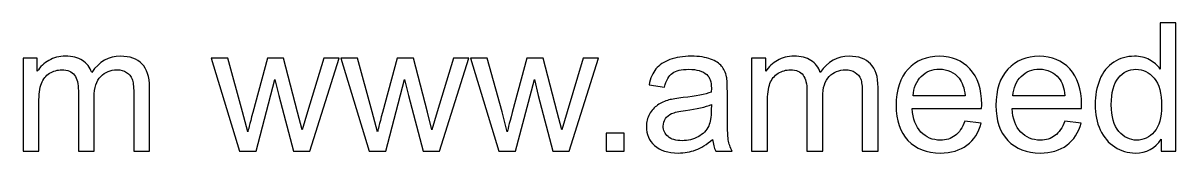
# Model space of a CAD drawing. Header units: millimetres. Extents: x -295 to 213, y -77 to 90.
# Drawn here: x 62.3 to 116.7, y -76.8 to -70.6 of the extents above; entities that cross this region are included whole.
import ezdxf

# ---------------------------------------------------------------- set-up
doc = ezdxf.new("R2010")
doc.units = ezdxf.units.MM
doc.header["$MEASUREMENT"] = 0
doc.layers.add('Layer 1', color=7, linetype='Continuous')

msp = doc.modelspace()

# ---------------------------------------------------------------- linework, layer by layer
at = {"layer": 'Layer 1', "color": 250}
for points, knots in [([(115.9638, -76.6976), (115.9638, -76.6976), (115.9638, -76.1402), (115.9638, -76.1402), (115.9638, -76.1402), (115.6859, -76.5734), (115.2766, -76.7907), (114.7362, -76.7907), (114.7362, -76.7907), (114.3862, -76.7907), (114.0645, -76.6948), (113.7724, -76.5015), (113.7724, -76.5015), (113.4789, -76.3095), (113.2517, -76.04), (113.0894, -75.6957), (113.0894, -75.6957), (112.9285, -75.35), (112.8481, -74.9535), (112.8481, -74.5047), (112.8481, -74.5047), (112.8481, -74.0673), (112.9215, -73.6708), (113.0668, -73.3137), (113.0668, -73.3137), (113.2136, -72.9581), (113.4323, -72.6844), (113.7244, -72.4953), (113.7244, -72.4953), (114.0151, -72.3048), (114.3425, -72.2102), (114.7023, -72.2102), (114.7023, -72.2102), (114.9676, -72.2102), (115.2033, -72.2667), (115.4093, -72.3782), (115.4093, -72.3782), (115.6153, -72.4897), (115.7832, -72.6364), (115.913, -72.8156), (115.913, -72.8156), (115.913, -72.8156), (115.913, -70.6354), (115.913, -70.6354), (115.913, -70.6354), (115.913, -70.6354), (116.6581, -70.6354), (116.6581, -70.6354), (116.6581, -70.6354), (116.6581, -70.6354), (116.6581, -76.6976), (116.6581, -76.6976), (116.6581, -76.6976), (116.6581, -76.6976), (115.9638, -76.6976), (115.9638, -76.6976)], [0, 0, 0, 0, 0.0666667, 0.0666667, 0.0666667, 0.0666667, 0.1333333, 0.1333333, 0.1333333, 0.1333333, 0.2, 0.2, 0.2, 0.2, 0.2666667, 0.2666667, 0.2666667, 0.2666667, 0.3333333, 0.3333333, 0.3333333, 0.3333333, 0.4, 0.4, 0.4, 0.4, 0.4666667, 0.4666667, 0.4666667, 0.4666667, 0.5333333, 0.5333333, 0.5333333, 0.5333333, 0.6, 0.6, 0.6, 0.6, 0.6666667, 0.6666667, 0.6666667, 0.6666667, 0.7333333, 0.7333333, 0.7333333, 0.7333333, 0.8, 0.8, 0.8, 0.8, 0.8666667, 0.8666667, 0.8666667, 0.8666667, 1, 1, 1, 1]), ([(62.3145, -76.6976), (62.3145, -76.6976), (62.3145, -72.3034), (62.3145, -72.3034), (62.3145, -72.3034), (62.3145, -72.3034), (62.9834, -72.3034), (62.9834, -72.3034), (62.9834, -72.3034), (62.9834, -72.3034), (62.9834, -72.9243), (62.9834, -72.9243), (62.9834, -72.9243), (63.1202, -72.7098), (63.3037, -72.5362), (63.5323, -72.4064), (63.5323, -72.4064), (63.7609, -72.2752), (64.0205, -72.2102), (64.3126, -72.2102), (64.3126, -72.2102), (64.6372, -72.2102), (64.9039, -72.278), (65.1113, -72.412), (65.1113, -72.412), (65.3188, -72.5475), (65.4655, -72.7352), (65.5502, -72.9779), (65.5502, -72.9779), (65.9001, -72.4657), (66.3531, -72.2102), (66.9119, -72.2102), (66.9119, -72.2102), (67.3494, -72.2102), (67.6866, -72.3302), (67.9209, -72.5715), (67.9209, -72.5715), (68.1565, -72.8128), (68.2751, -73.1839), (68.2751, -73.6849), (68.2751, -73.6849), (68.2751, -73.6849), (68.2751, -76.6976), (68.2751, -76.6976), (68.2751, -76.6976), (68.2751, -76.6976), (67.53, -76.6976), (67.53, -76.6976), (67.53, -76.6976), (67.53, -76.6976), (67.53, -73.9318), (67.53, -73.9318), (67.53, -73.9318), (67.53, -73.6355), (67.5046, -73.421), (67.4566, -73.2898), (67.4566, -73.2898), (67.4086, -73.1585), (67.3211, -73.0541), (67.1927, -72.9737), (67.1927, -72.9737), (67.0657, -72.8932), (66.9162, -72.8537), (66.7454, -72.8537), (66.7454, -72.8537), (66.435, -72.8537), (66.1781, -72.9567), (65.9735, -73.1613), (65.9735, -73.1613), (65.7689, -73.3674), (65.6673, -73.6962), (65.6673, -74.1477), (65.6673, -74.1477), (65.6673, -74.1477), (65.6673, -76.6976), (65.6673, -76.6976), (65.6673, -76.6976), (65.6673, -76.6976), (64.9222, -76.6976), (64.9222, -76.6976), (64.9222, -76.6976), (64.9222, -76.6976), (64.9222, -73.8457), (64.9222, -73.8457), (64.9222, -73.8457), (64.9222, -73.5155), (64.8616, -73.2672), (64.7402, -73.1021), (64.7402, -73.1021), (64.6189, -72.937), (64.4199, -72.8537), (64.1447, -72.8537), (64.1447, -72.8537), (63.9359, -72.8537), (63.7426, -72.9088), (63.5648, -73.0188), (63.5648, -73.0188), (63.387, -73.1289), (63.2585, -73.2898), (63.1781, -73.5028), (63.1781, -73.5028), (63.0991, -73.7145), (63.0596, -74.0207), (63.0596, -74.4201), (63.0596, -74.4201), (63.0596, -74.4201), (63.0596, -76.6976), (63.0596, -76.6976), (63.0596, -76.6976), (63.0596, -76.6976), (62.3145, -76.6976), (62.3145, -76.6976)], [0, 0, 0, 0, 0.0344828, 0.0344828, 0.0344828, 0.0344828, 0.0689655, 0.0689655, 0.0689655, 0.0689655, 0.1034483, 0.1034483, 0.1034483, 0.1034483, 0.137931, 0.137931, 0.137931, 0.137931, 0.1724138, 0.1724138, 0.1724138, 0.1724138, 0.2068966, 0.2068966, 0.2068966, 0.2068966, 0.2413793, 0.2413793, 0.2413793, 0.2413793, 0.2758621, 0.2758621, 0.2758621, 0.2758621, 0.3103448, 0.3103448, 0.3103448, 0.3103448, 0.3448276, 0.3448276, 0.3448276, 0.3448276, 0.3793103, 0.3793103, 0.3793103, 0.3793103, 0.4137931, 0.4137931, 0.4137931, 0.4137931, 0.4482759, 0.4482759, 0.4482759, 0.4482759, 0.4827586, 0.4827586, 0.4827586, 0.4827586, 0.5172414, 0.5172414, 0.5172414, 0.5172414, 0.5517241, 0.5517241, 0.5517241, 0.5517241, 0.5862069, 0.5862069, 0.5862069, 0.5862069, 0.6206897, 0.6206897, 0.6206897, 0.6206897, 0.6551724, 0.6551724, 0.6551724, 0.6551724, 0.6896552, 0.6896552, 0.6896552, 0.6896552, 0.7241379, 0.7241379, 0.7241379, 0.7241379, 0.7586207, 0.7586207, 0.7586207, 0.7586207, 0.7931034, 0.7931034, 0.7931034, 0.7931034, 0.8275862, 0.8275862, 0.8275862, 0.8275862, 0.862069, 0.862069, 0.862069, 0.862069, 0.8965517, 0.8965517, 0.8965517, 0.8965517, 0.9310345, 0.9310345, 0.9310345, 0.9310345, 1, 1, 1, 1]), ([(94.8182, -76.1473), (94.5416, -76.3829), (94.2749, -76.548), (94.0195, -76.6454), (94.0195, -76.6454), (93.7641, -76.7428), (93.4904, -76.7907), (93.1968, -76.7907), (93.1968, -76.7907), (92.7142, -76.7907), (92.3431, -76.6736), (92.0835, -76.438), (92.0835, -76.438), (91.8238, -76.2037), (91.694, -75.9031), (91.694, -75.5377), (91.694, -75.5377), (91.694, -75.3232), (91.7434, -75.127), (91.8408, -74.9492), (91.8408, -74.9492), (91.9395, -74.7714), (92.0679, -74.6303), (92.226, -74.5231), (92.226, -74.5231), (92.3854, -74.4158), (92.5632, -74.334), (92.7622, -74.2789), (92.7622, -74.2789), (92.909, -74.2408), (93.1305, -74.2042), (93.4254, -74.1675), (93.4254, -74.1675), (94.0266, -74.0969), (94.4711, -74.0108), (94.7547, -73.9121), (94.7547, -73.9121), (94.7575, -73.8105), (94.7589, -73.7455), (94.7589, -73.7187), (94.7589, -73.7187), (94.7589, -73.4168), (94.6884, -73.2037), (94.5473, -73.0795), (94.5473, -73.0795), (94.3568, -72.9116), (94.0731, -72.8283), (93.6978, -72.8283), (93.6978, -72.8283), (93.3464, -72.8283), (93.0868, -72.8904), (92.9203, -73.0132), (92.9203, -73.0132), (92.7523, -73.1359), (92.6296, -73.3533), (92.5491, -73.6665), (92.5491, -73.6665), (92.5491, -73.6665), (91.821, -73.5649), (91.821, -73.5649), (91.821, -73.5649), (91.8873, -73.2531), (91.996, -73.0005), (92.1484, -72.8086), (92.1484, -72.8086), (92.3008, -72.6167), (92.5209, -72.4699), (92.8088, -72.3655), (92.8088, -72.3655), (93.0952, -72.2625), (93.4297, -72.2102), (93.8079, -72.2102), (93.8079, -72.2102), (94.1832, -72.2102), (94.4894, -72.254), (94.7251, -72.3429), (94.7251, -72.3429), (94.9593, -72.4318), (95.1329, -72.5419), (95.243, -72.6759), (95.243, -72.6759), (95.353, -72.81), (95.4306, -72.9793), (95.4758, -73.1839), (95.4758, -73.1839), (95.4998, -73.3109), (95.5125, -73.5395), (95.5125, -73.8683), (95.5125, -73.8683), (95.5125, -73.8683), (95.5125, -74.8561), (95.5125, -74.8561), (95.5125, -74.8561), (95.5125, -75.5461), (95.528, -75.9822), (95.559, -76.167), (95.559, -76.167), (95.5887, -76.3519), (95.6508, -76.5283), (95.7411, -76.6976), (95.7411, -76.6976), (95.7411, -76.6976), (94.9621, -76.6976), (94.9621, -76.6976), (94.9621, -76.6976), (94.8874, -76.541), (94.8394, -76.3575), (94.8182, -76.1473)], [0, 0, 0, 0, 0.0357143, 0.0357143, 0.0357143, 0.0357143, 0.0714286, 0.0714286, 0.0714286, 0.0714286, 0.1071429, 0.1071429, 0.1071429, 0.1071429, 0.1428571, 0.1428571, 0.1428571, 0.1428571, 0.1785714, 0.1785714, 0.1785714, 0.1785714, 0.2142857, 0.2142857, 0.2142857, 0.2142857, 0.25, 0.25, 0.25, 0.25, 0.2857143, 0.2857143, 0.2857143, 0.2857143, 0.3214286, 0.3214286, 0.3214286, 0.3214286, 0.3571429, 0.3571429, 0.3571429, 0.3571429, 0.3928571, 0.3928571, 0.3928571, 0.3928571, 0.4285714, 0.4285714, 0.4285714, 0.4285714, 0.4642857, 0.4642857, 0.4642857, 0.4642857, 0.5, 0.5, 0.5, 0.5, 0.5357143, 0.5357143, 0.5357143, 0.5357143, 0.5714286, 0.5714286, 0.5714286, 0.5714286, 0.6071429, 0.6071429, 0.6071429, 0.6071429, 0.6428571, 0.6428571, 0.6428571, 0.6428571, 0.6785714, 0.6785714, 0.6785714, 0.6785714, 0.7142857, 0.7142857, 0.7142857, 0.7142857, 0.75, 0.75, 0.75, 0.75, 0.7857143, 0.7857143, 0.7857143, 0.7857143, 0.8214286, 0.8214286, 0.8214286, 0.8214286, 0.8571429, 0.8571429, 0.8571429, 0.8571429, 0.8928571, 0.8928571, 0.8928571, 0.8928571, 0.9285714, 0.9285714, 0.9285714, 0.9285714, 1, 1, 1, 1]), ([(96.6569, -76.6976), (96.6569, -76.6976), (96.6569, -72.3034), (96.6569, -72.3034), (96.6569, -72.3034), (96.6569, -72.3034), (97.3258, -72.3034), (97.3258, -72.3034), (97.3258, -72.3034), (97.3258, -72.3034), (97.3258, -72.9243), (97.3258, -72.9243), (97.3258, -72.9243), (97.4626, -72.7098), (97.6461, -72.5362), (97.8747, -72.4064), (97.8747, -72.4064), (98.1033, -72.2752), (98.3629, -72.2102), (98.655, -72.2102), (98.655, -72.2102), (98.9796, -72.2102), (99.2463, -72.278), (99.4537, -72.412), (99.4537, -72.412), (99.6612, -72.5475), (99.8079, -72.7352), (99.8926, -72.9779), (99.8926, -72.9779), (100.2425, -72.4657), (100.6955, -72.2102), (101.2543, -72.2102), (101.2543, -72.2102), (101.6918, -72.2102), (102.029, -72.3302), (102.2633, -72.5715), (102.2633, -72.5715), (102.4989, -72.8128), (102.6175, -73.1839), (102.6175, -73.6849), (102.6175, -73.6849), (102.6175, -73.6849), (102.6175, -76.6976), (102.6175, -76.6976), (102.6175, -76.6976), (102.6175, -76.6976), (101.8724, -76.6976), (101.8724, -76.6976), (101.8724, -76.6976), (101.8724, -76.6976), (101.8724, -73.9318), (101.8724, -73.9318), (101.8724, -73.9318), (101.8724, -73.6355), (101.847, -73.421), (101.799, -73.2898), (101.799, -73.2898), (101.751, -73.1585), (101.6635, -73.0541), (101.5351, -72.9737), (101.5351, -72.9737), (101.4081, -72.8932), (101.2586, -72.8537), (101.0878, -72.8537), (101.0878, -72.8537), (100.7774, -72.8537), (100.5205, -72.9567), (100.3159, -73.1613), (100.3159, -73.1613), (100.1113, -73.3674), (100.0097, -73.6962), (100.0097, -74.1477), (100.0097, -74.1477), (100.0097, -74.1477), (100.0097, -76.6976), (100.0097, -76.6976), (100.0097, -76.6976), (100.0097, -76.6976), (99.2646, -76.6976), (99.2646, -76.6976), (99.2646, -76.6976), (99.2646, -76.6976), (99.2646, -73.8457), (99.2646, -73.8457), (99.2646, -73.8457), (99.2646, -73.5155), (99.204, -73.2672), (99.0826, -73.1021), (99.0826, -73.1021), (98.9613, -72.937), (98.7623, -72.8537), (98.4871, -72.8537), (98.4871, -72.8537), (98.2783, -72.8537), (98.085, -72.9088), (97.9072, -73.0188), (97.9072, -73.0188), (97.7294, -73.1289), (97.6009, -73.2898), (97.5205, -73.5028), (97.5205, -73.5028), (97.4415, -73.7145), (97.402, -74.0207), (97.402, -74.4201), (97.402, -74.4201), (97.402, -74.4201), (97.402, -76.6976), (97.402, -76.6976), (97.402, -76.6976), (97.402, -76.6976), (96.6569, -76.6976), (96.6569, -76.6976)], [0, 0, 0, 0, 0.0344828, 0.0344828, 0.0344828, 0.0344828, 0.0689655, 0.0689655, 0.0689655, 0.0689655, 0.1034483, 0.1034483, 0.1034483, 0.1034483, 0.137931, 0.137931, 0.137931, 0.137931, 0.1724138, 0.1724138, 0.1724138, 0.1724138, 0.2068966, 0.2068966, 0.2068966, 0.2068966, 0.2413793, 0.2413793, 0.2413793, 0.2413793, 0.2758621, 0.2758621, 0.2758621, 0.2758621, 0.3103448, 0.3103448, 0.3103448, 0.3103448, 0.3448276, 0.3448276, 0.3448276, 0.3448276, 0.3793103, 0.3793103, 0.3793103, 0.3793103, 0.4137931, 0.4137931, 0.4137931, 0.4137931, 0.4482759, 0.4482759, 0.4482759, 0.4482759, 0.4827586, 0.4827586, 0.4827586, 0.4827586, 0.5172414, 0.5172414, 0.5172414, 0.5172414, 0.5517241, 0.5517241, 0.5517241, 0.5517241, 0.5862069, 0.5862069, 0.5862069, 0.5862069, 0.6206897, 0.6206897, 0.6206897, 0.6206897, 0.6551724, 0.6551724, 0.6551724, 0.6551724, 0.6896552, 0.6896552, 0.6896552, 0.6896552, 0.7241379, 0.7241379, 0.7241379, 0.7241379, 0.7586207, 0.7586207, 0.7586207, 0.7586207, 0.7931034, 0.7931034, 0.7931034, 0.7931034, 0.8275862, 0.8275862, 0.8275862, 0.8275862, 0.862069, 0.862069, 0.862069, 0.862069, 0.8965517, 0.8965517, 0.8965517, 0.8965517, 0.9310345, 0.9310345, 0.9310345, 0.9310345, 1, 1, 1, 1]), ([(106.7069, -75.2752), (106.7069, -75.2752), (107.4774, -75.3768), (107.4774, -75.3768), (107.4774, -75.3768), (107.3574, -75.8241), (107.1331, -76.1727), (106.8057, -76.4196), (106.8057, -76.4196), (106.4783, -76.6666), (106.0606, -76.7907), (105.5512, -76.7907), (105.5512, -76.7907), (104.9106, -76.7907), (104.4026, -76.5932), (104.0272, -76.1981), (104.0272, -76.1981), (103.6518, -75.8044), (103.4642, -75.2498), (103.4642, -74.5372), (103.4642, -74.5372), (103.4642, -73.8006), (103.6533, -73.2277), (104.0328, -72.8213), (104.0328, -72.8213), (104.4124, -72.4134), (104.9049, -72.2102), (105.5103, -72.2102), (105.5103, -72.2102), (106.0959, -72.2102), (106.5743, -72.4092), (106.9454, -72.8086), (106.9454, -72.8086), (107.3165, -73.2079), (107.5028, -73.7695), (107.5028, -74.4934), (107.5028, -74.4934), (107.5028, -74.5372), (107.5014, -74.6035), (107.4986, -74.691), (107.4986, -74.691), (107.4986, -74.691), (104.2262, -74.691), (104.2262, -74.691), (104.2262, -74.691), (104.2544, -75.1722), (104.3899, -75.5419), (104.6354, -75.7973), (104.6354, -75.7973), (104.8795, -76.0527), (105.1857, -76.1811), (105.5512, -76.1811), (105.5512, -76.1811), (105.8236, -76.1811), (106.0564, -76.1092), (106.2483, -75.9652), (106.2483, -75.9652), (106.4416, -75.8213), (106.594, -75.5913), (106.7069, -75.2752)], [0, 0, 0, 0, 0.0625, 0.0625, 0.0625, 0.0625, 0.125, 0.125, 0.125, 0.125, 0.1875, 0.1875, 0.1875, 0.1875, 0.25, 0.25, 0.25, 0.25, 0.3125, 0.3125, 0.3125, 0.3125, 0.375, 0.375, 0.375, 0.375, 0.4375, 0.4375, 0.4375, 0.4375, 0.5, 0.5, 0.5, 0.5, 0.5625, 0.5625, 0.5625, 0.5625, 0.625, 0.625, 0.625, 0.625, 0.6875, 0.6875, 0.6875, 0.6875, 0.75, 0.75, 0.75, 0.75, 0.8125, 0.8125, 0.8125, 0.8125, 0.875, 0.875, 0.875, 0.875, 1, 1, 1, 1]), ([(111.4158, -75.2752), (111.4158, -75.2752), (112.1863, -75.3768), (112.1863, -75.3768), (112.1863, -75.3768), (112.0663, -75.8241), (111.842, -76.1727), (111.5146, -76.4196), (111.5146, -76.4196), (111.1872, -76.6666), (110.7695, -76.7907), (110.2601, -76.7907), (110.2601, -76.7907), (109.6195, -76.7907), (109.1115, -76.5932), (108.7361, -76.1981), (108.7361, -76.1981), (108.3607, -75.8044), (108.1731, -75.2498), (108.1731, -74.5372), (108.1731, -74.5372), (108.1731, -73.8006), (108.3622, -73.2277), (108.7417, -72.8213), (108.7417, -72.8213), (109.1213, -72.4134), (109.6138, -72.2102), (110.2192, -72.2102), (110.2192, -72.2102), (110.8048, -72.2102), (111.2832, -72.4092), (111.6543, -72.8086), (111.6543, -72.8086), (112.0254, -73.2079), (112.2117, -73.7695), (112.2117, -74.4934), (112.2117, -74.4934), (112.2117, -74.5372), (112.2103, -74.6035), (112.2075, -74.691), (112.2075, -74.691), (112.2075, -74.691), (108.9351, -74.691), (108.9351, -74.691), (108.9351, -74.691), (108.9633, -75.1722), (109.0988, -75.5419), (109.3443, -75.7973), (109.3443, -75.7973), (109.5884, -76.0527), (109.8946, -76.1811), (110.2601, -76.1811), (110.2601, -76.1811), (110.5325, -76.1811), (110.7653, -76.1092), (110.9572, -75.9652), (110.9572, -75.9652), (111.1505, -75.8213), (111.3029, -75.5913), (111.4158, -75.2752)], [0, 0, 0, 0, 0.0625, 0.0625, 0.0625, 0.0625, 0.125, 0.125, 0.125, 0.125, 0.1875, 0.1875, 0.1875, 0.1875, 0.25, 0.25, 0.25, 0.25, 0.3125, 0.3125, 0.3125, 0.3125, 0.375, 0.375, 0.375, 0.375, 0.4375, 0.4375, 0.4375, 0.4375, 0.5, 0.5, 0.5, 0.5, 0.5625, 0.5625, 0.5625, 0.5625, 0.625, 0.625, 0.625, 0.625, 0.6875, 0.6875, 0.6875, 0.6875, 0.75, 0.75, 0.75, 0.75, 0.8125, 0.8125, 0.8125, 0.8125, 0.875, 0.875, 0.875, 0.875, 1, 1, 1, 1]), ([(72.5098, -76.6976), (72.5098, -76.6976), (71.182, -72.3034), (71.182, -72.3034), (71.182, -72.3034), (71.182, -72.3034), (71.9609, -72.3034), (71.9609, -72.3034), (71.9609, -72.3034), (71.9609, -72.3034), (72.6622, -74.8392), (72.6622, -74.8392), (72.6622, -74.8392), (72.6622, -74.8392), (72.9106, -75.7832), (72.9106, -75.7832), (72.9106, -75.7832), (72.9205, -75.7366), (72.9967, -75.4347), (73.1378, -74.8773), (73.1378, -74.8773), (73.1378, -74.8773), (73.8335, -72.3034), (73.8335, -72.3034), (73.8335, -72.3034), (73.8335, -72.3034), (74.5969, -72.3034), (74.5969, -72.3034), (74.5969, -72.3034), (74.5969, -72.3034), (75.2587, -74.8547), (75.2587, -74.8547), (75.2587, -74.8547), (75.2587, -74.8547), (75.4746, -75.6915), (75.4746, -75.6915), (75.4746, -75.6915), (75.4746, -75.6915), (75.7272, -74.8434), (75.7272, -74.8434), (75.7272, -74.8434), (75.7272, -74.8434), (76.4864, -72.3034), (76.4864, -72.3034), (76.4864, -72.3034), (76.4864, -72.3034), (77.2103, -72.3034), (77.2103, -72.3034), (77.2103, -72.3034), (77.2103, -72.3034), (75.8316, -76.6976), (75.8316, -76.6976), (75.8316, -76.6976), (75.8316, -76.6976), (75.0611, -76.6976), (75.0611, -76.6976), (75.0611, -76.6976), (75.0611, -76.6976), (74.364, -74.0687), (74.364, -74.0687), (74.364, -74.0687), (74.364, -74.0687), (74.1876, -73.3166), (74.1876, -73.3166), (74.1876, -73.3166), (74.1876, -73.3166), (73.2986, -76.6976), (73.2986, -76.6976), (73.2986, -76.6976), (73.2986, -76.6976), (72.5098, -76.6976), (72.5098, -76.6976)], [0, 0, 0, 0, 0.0526316, 0.0526316, 0.0526316, 0.0526316, 0.1052632, 0.1052632, 0.1052632, 0.1052632, 0.1578947, 0.1578947, 0.1578947, 0.1578947, 0.2105263, 0.2105263, 0.2105263, 0.2105263, 0.2631579, 0.2631579, 0.2631579, 0.2631579, 0.3157895, 0.3157895, 0.3157895, 0.3157895, 0.3684211, 0.3684211, 0.3684211, 0.3684211, 0.4210526, 0.4210526, 0.4210526, 0.4210526, 0.4736842, 0.4736842, 0.4736842, 0.4736842, 0.5263158, 0.5263158, 0.5263158, 0.5263158, 0.5789474, 0.5789474, 0.5789474, 0.5789474, 0.6315789, 0.6315789, 0.6315789, 0.6315789, 0.6842105, 0.6842105, 0.6842105, 0.6842105, 0.7368421, 0.7368421, 0.7368421, 0.7368421, 0.7894737, 0.7894737, 0.7894737, 0.7894737, 0.8421053, 0.8421053, 0.8421053, 0.8421053, 0.8947368, 0.8947368, 0.8947368, 0.8947368, 1, 1, 1, 1]), ([(78.6242, -76.6976), (78.6242, -76.6976), (77.2964, -72.3034), (77.2964, -72.3034), (77.2964, -72.3034), (77.2964, -72.3034), (78.0753, -72.3034), (78.0753, -72.3034), (78.0753, -72.3034), (78.0753, -72.3034), (78.7766, -74.8392), (78.7766, -74.8392), (78.7766, -74.8392), (78.7766, -74.8392), (79.025, -75.7832), (79.025, -75.7832), (79.025, -75.7832), (79.0349, -75.7366), (79.1111, -75.4347), (79.2522, -74.8773), (79.2522, -74.8773), (79.2522, -74.8773), (79.9479, -72.3034), (79.9479, -72.3034), (79.9479, -72.3034), (79.9479, -72.3034), (80.7113, -72.3034), (80.7113, -72.3034), (80.7113, -72.3034), (80.7113, -72.3034), (81.3731, -74.8547), (81.3731, -74.8547), (81.3731, -74.8547), (81.3731, -74.8547), (81.589, -75.6915), (81.589, -75.6915), (81.589, -75.6915), (81.589, -75.6915), (81.8416, -74.8434), (81.8416, -74.8434), (81.8416, -74.8434), (81.8416, -74.8434), (82.6008, -72.3034), (82.6008, -72.3034), (82.6008, -72.3034), (82.6008, -72.3034), (83.3247, -72.3034), (83.3247, -72.3034), (83.3247, -72.3034), (83.3247, -72.3034), (81.946, -76.6976), (81.946, -76.6976), (81.946, -76.6976), (81.946, -76.6976), (81.1755, -76.6976), (81.1755, -76.6976), (81.1755, -76.6976), (81.1755, -76.6976), (80.4784, -74.0687), (80.4784, -74.0687), (80.4784, -74.0687), (80.4784, -74.0687), (80.302, -73.3166), (80.302, -73.3166), (80.302, -73.3166), (80.302, -73.3166), (79.413, -76.6976), (79.413, -76.6976), (79.413, -76.6976), (79.413, -76.6976), (78.6242, -76.6976), (78.6242, -76.6976)], [0, 0, 0, 0, 0.0526316, 0.0526316, 0.0526316, 0.0526316, 0.1052632, 0.1052632, 0.1052632, 0.1052632, 0.1578947, 0.1578947, 0.1578947, 0.1578947, 0.2105263, 0.2105263, 0.2105263, 0.2105263, 0.2631579, 0.2631579, 0.2631579, 0.2631579, 0.3157895, 0.3157895, 0.3157895, 0.3157895, 0.3684211, 0.3684211, 0.3684211, 0.3684211, 0.4210526, 0.4210526, 0.4210526, 0.4210526, 0.4736842, 0.4736842, 0.4736842, 0.4736842, 0.5263158, 0.5263158, 0.5263158, 0.5263158, 0.5789474, 0.5789474, 0.5789474, 0.5789474, 0.6315789, 0.6315789, 0.6315789, 0.6315789, 0.6842105, 0.6842105, 0.6842105, 0.6842105, 0.7368421, 0.7368421, 0.7368421, 0.7368421, 0.7894737, 0.7894737, 0.7894737, 0.7894737, 0.8421053, 0.8421053, 0.8421053, 0.8421053, 0.8947368, 0.8947368, 0.8947368, 0.8947368, 1, 1, 1, 1]), ([(84.7386, -76.6976), (84.7386, -76.6976), (83.4108, -72.3034), (83.4108, -72.3034), (83.4108, -72.3034), (83.4108, -72.3034), (84.1897, -72.3034), (84.1897, -72.3034), (84.1897, -72.3034), (84.1897, -72.3034), (84.891, -74.8392), (84.891, -74.8392), (84.891, -74.8392), (84.891, -74.8392), (85.1394, -75.7832), (85.1394, -75.7832), (85.1394, -75.7832), (85.1493, -75.7366), (85.2255, -75.4347), (85.3666, -74.8773), (85.3666, -74.8773), (85.3666, -74.8773), (86.0623, -72.3034), (86.0623, -72.3034), (86.0623, -72.3034), (86.0623, -72.3034), (86.8257, -72.3034), (86.8257, -72.3034), (86.8257, -72.3034), (86.8257, -72.3034), (87.4875, -74.8547), (87.4875, -74.8547), (87.4875, -74.8547), (87.4875, -74.8547), (87.7034, -75.6915), (87.7034, -75.6915), (87.7034, -75.6915), (87.7034, -75.6915), (87.956, -74.8434), (87.956, -74.8434), (87.956, -74.8434), (87.956, -74.8434), (88.7152, -72.3034), (88.7152, -72.3034), (88.7152, -72.3034), (88.7152, -72.3034), (89.4391, -72.3034), (89.4391, -72.3034), (89.4391, -72.3034), (89.4391, -72.3034), (88.0604, -76.6976), (88.0604, -76.6976), (88.0604, -76.6976), (88.0604, -76.6976), (87.2899, -76.6976), (87.2899, -76.6976), (87.2899, -76.6976), (87.2899, -76.6976), (86.5928, -74.0687), (86.5928, -74.0687), (86.5928, -74.0687), (86.5928, -74.0687), (86.4164, -73.3166), (86.4164, -73.3166), (86.4164, -73.3166), (86.4164, -73.3166), (85.5274, -76.6976), (85.5274, -76.6976), (85.5274, -76.6976), (85.5274, -76.6976), (84.7386, -76.6976), (84.7386, -76.6976)], [0, 0, 0, 0, 0.0526316, 0.0526316, 0.0526316, 0.0526316, 0.1052632, 0.1052632, 0.1052632, 0.1052632, 0.1578947, 0.1578947, 0.1578947, 0.1578947, 0.2105263, 0.2105263, 0.2105263, 0.2105263, 0.2631579, 0.2631579, 0.2631579, 0.2631579, 0.3157895, 0.3157895, 0.3157895, 0.3157895, 0.3684211, 0.3684211, 0.3684211, 0.3684211, 0.4210526, 0.4210526, 0.4210526, 0.4210526, 0.4736842, 0.4736842, 0.4736842, 0.4736842, 0.5263158, 0.5263158, 0.5263158, 0.5263158, 0.5789474, 0.5789474, 0.5789474, 0.5789474, 0.6315789, 0.6315789, 0.6315789, 0.6315789, 0.6842105, 0.6842105, 0.6842105, 0.6842105, 0.7368421, 0.7368421, 0.7368421, 0.7368421, 0.7894737, 0.7894737, 0.7894737, 0.7894737, 0.8421053, 0.8421053, 0.8421053, 0.8421053, 0.8947368, 0.8947368, 0.8947368, 0.8947368, 1, 1, 1, 1]), ([(104.2685, -74.0814), (104.2685, -74.0814), (106.7154, -74.0814), (106.7154, -74.0814), (106.7154, -74.0814), (106.6829, -73.7117), (106.5884, -73.4351), (106.4346, -73.2502), (106.4346, -73.2502), (106.1989, -72.9638), (105.8913, -72.8199), (105.5145, -72.8199), (105.5145, -72.8199), (105.173, -72.8199), (104.8866, -72.9342), (104.6537, -73.1628), (104.6537, -73.1628), (104.4223, -73.3914), (104.2939, -73.6976), (104.2685, -74.0814)], [0, 0, 0, 0, 0.1666667, 0.1666667, 0.1666667, 0.1666667, 0.3333333, 0.3333333, 0.3333333, 0.3333333, 0.5, 0.5, 0.5, 0.5, 0.6666667, 0.6666667, 0.6666667, 0.6666667, 1, 1, 1, 1]), ([(108.9774, -74.0814), (108.9774, -74.0814), (111.4243, -74.0814), (111.4243, -74.0814), (111.4243, -74.0814), (111.3918, -73.7117), (111.2973, -73.4351), (111.1435, -73.2502), (111.1435, -73.2502), (110.9078, -72.9638), (110.6002, -72.8199), (110.2234, -72.8199), (110.2234, -72.8199), (109.8819, -72.8199), (109.5955, -72.9342), (109.3626, -73.1628), (109.3626, -73.1628), (109.1312, -73.3914), (109.0028, -73.6976), (108.9774, -74.0814)], [0, 0, 0, 0, 0.1666667, 0.1666667, 0.1666667, 0.1666667, 0.3333333, 0.3333333, 0.3333333, 0.3333333, 0.5, 0.5, 0.5, 0.5, 0.6666667, 0.6666667, 0.6666667, 0.6666667, 1, 1, 1, 1]), ([(113.6101, -74.5061), (113.6101, -75.0678), (113.7286, -75.4869), (113.9671, -75.7649), (113.9671, -75.7649), (114.2042, -76.0428), (114.485, -76.1811), (114.8081, -76.1811), (114.8081, -76.1811), (115.1341, -76.1811), (115.4107, -76.0485), (115.6393, -75.7832), (115.6393, -75.7832), (115.8665, -75.5179), (115.9808, -75.1129), (115.9808, -74.5682), (115.9808, -74.5682), (115.9808, -73.9699), (115.8651, -73.5296), (115.6322, -73.2488), (115.6322, -73.2488), (115.4008, -72.968), (115.1144, -72.8283), (114.7743, -72.8283), (114.7743, -72.8283), (114.4427, -72.8283), (114.1661, -72.9624), (113.9431, -73.2319), (113.9431, -73.2319), (113.7216, -73.5014), (113.6101, -73.9262), (113.6101, -74.5061)], [0, 0, 0, 0, 0.1111111, 0.1111111, 0.1111111, 0.1111111, 0.2222222, 0.2222222, 0.2222222, 0.2222222, 0.3333333, 0.3333333, 0.3333333, 0.3333333, 0.4444444, 0.4444444, 0.4444444, 0.4444444, 0.5555556, 0.5555556, 0.5555556, 0.5555556, 0.6666667, 0.6666667, 0.6666667, 0.6666667, 0.7777778, 0.7777778, 0.7777778, 0.7777778, 1, 1, 1, 1]), ([(94.7589, -74.4963), (94.488, -74.6063), (94.0816, -74.6995), (93.5397, -74.7757), (93.5397, -74.7757), (93.2321, -74.8194), (93.0148, -74.8688), (92.8878, -74.9238), (92.8878, -74.9238), (92.7608, -74.9789), (92.6634, -75.0593), (92.5943, -75.1637), (92.5943, -75.1637), (92.5251, -75.2695), (92.4899, -75.3867), (92.4899, -75.5165), (92.4899, -75.5165), (92.4899, -75.7126), (92.5647, -75.8777), (92.7156, -76.009), (92.7156, -76.009), (92.8666, -76.1402), (93.0868, -76.2065), (93.3761, -76.2065), (93.3761, -76.2065), (93.6625, -76.2065), (93.9179, -76.1444), (94.1423, -76.0189), (94.1423, -76.0189), (94.3652, -75.8947), (94.5303, -75.7239), (94.6348, -75.508), (94.6348, -75.508), (94.7152, -75.3401), (94.7547, -75.0932), (94.7547, -74.7672), (94.7547, -74.7672), (94.7547, -74.7672), (94.7589, -74.4963), (94.7589, -74.4963)], [0, 0, 0, 0, 0.0909091, 0.0909091, 0.0909091, 0.0909091, 0.1818182, 0.1818182, 0.1818182, 0.1818182, 0.2727273, 0.2727273, 0.2727273, 0.2727273, 0.3636364, 0.3636364, 0.3636364, 0.3636364, 0.4545455, 0.4545455, 0.4545455, 0.4545455, 0.5454545, 0.5454545, 0.5454545, 0.5454545, 0.6363636, 0.6363636, 0.6363636, 0.6363636, 0.7272727, 0.7272727, 0.7272727, 0.7272727, 0.8181818, 0.8181818, 0.8181818, 0.8181818, 1, 1, 1, 1]), ([(89.8074, -76.6976), (89.8074, -76.6976), (89.8074, -75.8509), (89.8074, -75.8509), (89.8074, -75.8509), (89.8074, -75.8509), (90.654, -75.8509), (90.654, -75.8509), (90.654, -75.8509), (90.654, -75.8509), (90.654, -76.6976), (90.654, -76.6976), (90.654, -76.6976), (90.654, -76.6976), (89.8074, -76.6976), (89.8074, -76.6976)], [0, 0, 0, 0, 0.2, 0.2, 0.2, 0.2, 0.4, 0.4, 0.4, 0.4, 0.6, 0.6, 0.6, 0.6, 1, 1, 1, 1])]:
    msp.add_open_spline(points, degree=3, knots=knots, dxfattribs=at)

doc.saveas('drawing.dxf')
